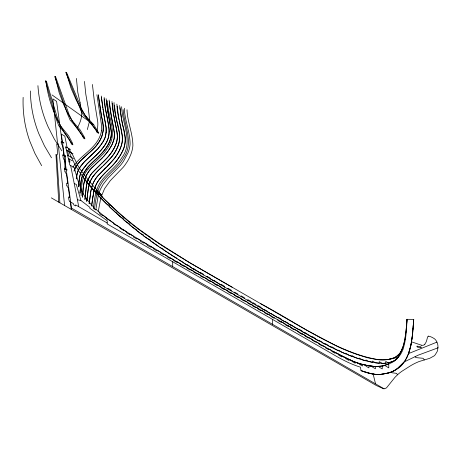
<?xml version="1.0" encoding="UTF-8"?>
<svg xmlns="http://www.w3.org/2000/svg" width="461" height="461" viewBox="0 0 461 461"><rect width="100%" height="100%" fill="white"/><g stroke="black" fill="none" stroke-linecap="round" stroke-linejoin="round"><path stroke-width="0.69" d="M176.949 258.598L176.949 258.177L173.693 256.483L163.741 249.954L163.741 249.43L160.486 247.741L152.545 242.348L150.482 240.861L150.482 240.072L146.022 237.657L143.59 235.842L143.59 235.006L140.334 233.358L136.733 230.517L136.733 229.762L133.471 227.884L129.869 224.951L129.869 224.086L125.703 221.482L123.392 219.448L123.392 218.554L120.43 216.843L116.789 213.558L116.789 213.063L115.308 212.21L109.62 206.903L109.62 205.404L106.364 203.733L101.017 198.345L96.026 192.825L96.061 190.664A88.904 51.332 60 0 0 101.99 196.928L117.872 212.239A235.006 135.684 60 0 0 140.686 230.794A464.118 267.962 60 0 0 167.049 248.819L191.396 263.721L232.165 287.249M188.457 261.975L159.126 243.396L140.421 230.304A275.136 158.849 60 0 1 117.538 211.536L104.814 199.682L96.061 190.664L96.021 192.859L95.536 192.323M23.136 97.357C22.756 107.713 23.695 118.12 26.012 128.221A78.641 51.88 68.4 0 0 29.729 140.985L34.944 153.467L41.646 165.672M96.061 190.71L96.021 192.825L96.061 190.687M81.061 195.816L81.683 186.1A47.12 27.205 -60 0 1 82.116 182.395L83.55 176.724M413.684 319.848L413.719 319.375L407.011 319.312L406.446 327.062M65.445 156.198L64.747 170.051A11.842 6.834 60 0 0 64.886 170.927L65.041 171.613M413.626 320.775L412.376 336.006L410.855 345.456A96.124 55.499 60 0 1 407.08 357.027M413.534 322.141L413.442 323.461M413.563 321.692L413.719 319.381A214.244 123.692 60 0 1 412.653 331.419C411.84 343.497 409.593 356.457 401.237 365.815A88.299 50.981 60 0 1 391.562 371.843C385.69 373.641 379.294 375.456 373.151 374.044A78.364 45.241 60 0 1 361.003 370.592L360.421 367.152A131.679 76.025 60 0 1 347.629 362.156A181.115 104.566 60 0 1 334.674 355.281L107.159 223.925L107.263 220.784L89.832 208.257L89.878 207.341L80.923 200.506L77.431 199.757L70.631 165.499L69.795 165.021L65.652 146.707L70.562 149.525M82.905 193.084C82.871 183.236 85.481 172.898 93.37 166.335M407.023 319.323L406.008 331.494L404.804 339.803A107.206 61.895 60 0 1 404.337 342.102L404.095 343.14A74.705 43.132 60 0 1 403.721 344.574L400.776 352.331A72.757 42.009 60 0 1 399.076 355.54L396.051 359.442A51.845 29.936 60 0 1 391.919 362.542L389.539 363.666A111.666 64.471 60 0 1 388.237 364.173L382.325 365.93A69.294 40.009 60 0 1 375.496 366.489L372.603 366.282A112.668 65.047 60 0 1 370.915 366.074L365.279 365.095M413.413 323.899L413.206 326.82M103.201 130.78L103.126 126.181A43.576 25.159 -60 0 0 102.999 125.185L98.735 98.424M437.927 347.513L437.766 349.058A20.474 11.819 60 0 1 437.408 350.809L437.31 351.121A11.531 6.656 60 0 1 437.12 351.634L435.27 354.688A24.243 13.997 60 0 1 434.181 355.857L429.721 358.312L419.147 361.516A169.124 97.646 60 0 0 410.353 365.901L402.107 371.14A115.763 66.839 60 0 0 397.595 374.701L394.847 377.467L386.606 387.741A8.661 5.002 60 0 1 386.295 387.972L384.641 388.698A6.126 3.538 60 0 1 384.071 388.773L383.996 388.773A6.408 3.7 60 0 1 383.35 388.686L376.297 385.488L51.321 197.861M413.148 327.621L412.935 330.33M82.836 193.735L82.525 197.21L83.424 186.549M80.151 191.707L79.966 193.24L80.934 182.049L82.127 176.672A13.818 7.981 -60 0 1 82.986 174.5L87.486 167.533M80.226 190.952L81.119 180.787M412.872 331.073L412.641 333.591M86.005 189.333L84.922 199.578L86.213 187.275M88.783 153.121C100.85 144.051 106.572 130.941 101.426 116.356M106.059 132.503L105.275 136.808A11.894 6.869 -60 0 1 104.745 138.346L103.633 140.749M406.354 328.048L405.035 338.535L403.219 346.263A61.837 35.704 60 0 1 402.568 348.118L401.508 350.556A59.694 34.466 60 0 1 401.105 351.357L400.419 352.584A41.807 24.139 60 0 1 399.981 353.264A32.051 18.503 60 0 1 399.52 353.904L398.102 355.414A31.705 18.302 60 0 1 397.255 356.088A35.555 20.526 60 0 1 396.293 356.705L396.034 356.849A48.612 28.063 60 0 1 395.198 357.275A57.804 33.376 60 0 1 393.953 357.811A67.998 39.26 60 0 1 392.91 358.191L392.155 358.433A97.582 56.34 60 0 1 390.94 358.785L389.13 359.24M412.607 333.937L411.074 344.43L408.561 353.403M86.017 188.728L87.164 182.204L89.555 176.621A17.8 10.28 -60 0 1 91.779 173.371L100.412 164.542M103.172 131.131L101.789 136.773M101.408 130.803L101.345 124.026L96.943 94.736M83.499 185.881L85.446 177.427A16.901 9.762 -60 0 1 90.028 169.982M86.213 187.033L87.452 181.317M92.891 196.645L91.572 206.044L93.825 191.58L96.072 184.763A15.841 9.145 -60 0 1 97.375 182.314C102.642 173.463 111.769 167.902 117.601 159.489M98.233 211.634L100.878 197.544L104.549 188.699L110.248 180.712L123.191 167.297A30.409 17.558 -60 0 0 124.989 164.998L127.201 161.725A26.554 15.334 -60 0 0 129.201 158.135L130.855 154.372A23.05 13.306 -60 0 0 132.895 145.549C132.831 133.402 127.38 121.946 127.017 109.747M70.631 165.499L74.411 167.683A137.332 79.286 60 0 0 77.218 178.257A68.378 39.479 60 0 0 80.087 186.78A31.175 17.996 60 0 0 85.608 197.573A50.624 29.227 60 0 0 93.433 206.891L93.433 208.481L95.79 209.836L98.349 194.974L100.227 189.632L103.016 184.504L107.857 178.321L120.131 165.73A31.659 18.279 -60 0 0 123.675 160.987L127.985 152.85A21.863 12.62 -60 0 0 130.1 144.062C130.088 131.915 124.666 120.436 124.337 108.231M92.932 196.565L93.272 194.479M94.47 208.856C95.79 199.4 96.747 189.24 102.82 181.427C109.171 173.203 118.149 167.251 123.427 158.14C134.347 143.221 124.038 125.669 123.139 109.614M93.376 207.802C94.707 198.265 95.594 187.95 101.91 180.153C107.955 172.264 116.581 166.588 121.681 157.921C133.69 142.34 122.136 123.692 121.652 106.716M93.318 194.058L93.658 192.306A36.148 20.872 -60 0 1 93.952 191.015L95.444 186.25M81.182 180.43C82.49 171.959 88.812 165.545 94.908 160.048M111.308 132.226A20.607 11.894 -60 0 1 110.963 137.124C108.957 146.402 101.864 153.553 95.179 159.811M110.945 137.124C109.026 146.154 102.273 153.104 95.796 159.229M399.629 353.835L399.52 354.186A24.537 14.164 60 0 1 399.347 354.699L398.84 355.95A24.998 14.429 60 0 1 398.627 356.382L398.408 356.791A21.379 12.343 60 0 1 398.177 357.177A24.11 13.922 60 0 1 397.935 357.546L397.855 357.667A28 16.164 60 0 1 397.515 358.122L397.152 358.549A19.587 11.306 60 0 1 396.875 358.848L396.777 358.94A28.513 16.463 60 0 1 396.379 359.315L396.178 359.488A29.723 17.161 60 0 1 395.861 359.741A27.141 15.668 60 0 1 395.423 360.053A22.577 13.035 60 0 1 395.083 360.277A30.691 17.72 60 0 1 394.731 360.49L394.495 360.629A32.08 18.521 60 0 1 394.126 360.819L392.559 361.522A51.592 29.786 60 0 1 390.68 362.26L386.6 363.187L382.209 363.354L379.23 361.631L379.23 363.228L375.433 362.772L372.534 361.072L372.534 362.271L368.616 361.441L366.022 359.943L366.022 360.802L362.127 359.724L359.211 358.041L359.211 358.837L355.224 357.523L351.968 355.575L351.968 356.37L348.954 355.218L345.698 353.195L345.698 353.887L341.883 352.233L338.628 350.13L338.628 350.746L334.945 349.017L334.945 348.631L331.69 346.753L331.69 347.433M87.336 129.587L89.711 120.454L88.852 113.141A39.185 22.624 -60 0 1 88.616 111.458L88.345 108.761A41.231 23.805 -60 0 0 88.155 107.321L85.873 94.638A92.696 53.522 -60 0 1 85.619 92.436L84.467 81.424M416.911 346.223L417.314 347.098L421.077 347.738M421.239 347.617L420.824 346.776L417.067 346.142M87.602 180.873L88.103 179.548A13.139 7.589 -60 0 1 88.685 178.263L89.826 176.194A19.402 11.202 -60 0 1 92.575 172.391L102.359 162.71M115.521 145.175L116.443 142.501A12.574 7.261 -60 0 0 116.817 141.25L117.146 139.458A26.796 15.472 -60 0 0 117.273 138.444L117.382 137.136A16.123 9.312 -60 0 0 117.399 136.168C116.276 125.15 112.83 114.466 112.156 103.362M77.592 127.553C80.427 122.009 82.992 115.803 80.796 109.609A18.797 10.851 -60 0 1 80.71 108.877L80.519 105.362A28.058 16.198 -60 0 0 80.099 102.757M101.725 136.934L99.772 140.789M115.527 145.094C112.605 152.568 106.917 158.509 101.12 163.874M90.379 181.087L88.483 187.483L86.72 201.371C88.074 192.335 87.746 182.066 94.303 174.892M112.023 144.668L114.017 139.043L114.466 133.304M407.063 357.01L406.913 357.321A61.93 35.756 60 0 1 404.447 361.557L398.074 367.953A97.144 56.086 60 0 1 396.42 369.244L396.016 369.526A80.738 46.613 60 0 1 394.852 370.298L392.663 371.514A61.209 35.341 60 0 1 390.617 372.361A67.813 39.15 60 0 1 389.637 372.684L387.309 373.254M90.581 180.649L92.834 176.857M114.138 148.085L114.455 147.445A27.406 15.824 -60 0 0 115.296 145.63C118.01 140.081 117.699 133.702 116.224 127.864M111.816 145.088L108.024 151.208L103.454 156.711M114.005 148.419L111.343 152.735L108.058 156.861M121.185 153.853C126.723 145.324 125.761 134.739 122.759 125.507A137.13 79.171 -60 0 1 122.107 122.505L119.641 105.563M103.529 140.905L97.899 148.794L83.914 162.295A29.193 16.855 -60 0 0 81.983 164.473L81.073 165.643A15.173 8.759 -60 0 0 80.214 166.865L78.191 170.605A15.962 9.214 -60 0 0 76.405 176.822L76.261 179.001L77.725 171.688A11.709 6.759 -60 0 1 79.805 167.452L84.824 161.362L91.797 154.781M120.943 154.297L119.635 156.475M94.701 180.263C90.287 187.275 90.523 195.827 89.134 203.722L90.886 190.952L92.897 183.801A14.902 8.603 -60 0 1 93.727 182.014L95.271 179.358A22.364 12.914 -60 0 1 96.793 177.203A21.033 12.142 -60 0 1 97.761 175.993L106.22 167.383M76.192 166.363L76.059 166.582A10.695 6.172 -60 0 0 75.241 168.104L74.025 171.164A12.407 7.163 -60 0 1 75.149 168.282L77.494 164.404L80.347 160.993A41.945 24.22 -60 0 1 82.842 158.498L83.856 157.541M99.622 141.026L95.606 146.448L89.837 152.176M104.797 145.232C115.031 130.924 103.558 113.101 104.174 97.507M72.89 167.291C78.877 157.576 89.463 152.055 96.159 142.945A17.282 9.981 -60 0 0 101.518 130.763M116.979 154.792L119.82 149.658L121.658 144.621A17.737 10.24 -60 0 0 122.217 141.815C123.231 129.714 117.175 118.258 117.094 106.163M119.359 156.913L118.782 157.789M116.708 155.207L116.155 156.031M104.561 145.601L101.057 150.2L96.142 155.276M101.287 144.541L101.777 143.838A20.117 11.611 -60 0 0 103.42 141.147L104.365 139.251A12.199 7.042 -60 0 0 105.846 134.554L105.978 133.39A47.777 27.585 -60 0 0 106.088 132.042L106.093 127.622L105.096 121.658A145.169 83.816 -60 0 1 104.526 118.765L101.397 97.225M118.494 158.215L117.901 159.068M115.872 156.435L115.302 157.236M92.903 176.742L95.479 173.497A42.717 24.663 -60 0 1 97.594 171.158L102.112 166.755M116.99 160.319L120.684 154.735L123.542 148.84A18.941 10.937 -60 0 0 124.654 145.163L125.006 143.377A20.762 11.986 -60 0 0 125.288 140.144A29.395 16.971 -60 0 0 125.19 137.603L123.531 128.815M100.792 145.232L98.712 147.848M115.008 157.633L114.42 158.417M116.685 160.728L112.628 165.453L107.067 170.939M114.121 158.797L106.871 166.744M424.8 344.188L425.636 342.938A26.669 15.397 60 0 0 426.488 341.036A22.451 12.966 60 0 0 426.805 340.022L427.497 337.36A6.823 3.942 60 0 1 427.964 336.467A2.04 1.176 60 0 1 428.621 336.155M88.051 169.037C96.015 160.146 106.722 153.081 111.072 141.487C115.527 128.049 107.315 114.414 107.626 100.809M100.705 177.612L105.534 172.431M90.004 169.942L90.892 168.905M87.774 167.193L89.561 165.245M399.399 355.932L400.188 354.912A75.408 43.536 60 0 0 402.027 351.662L402.626 350.348A45.599 26.329 60 0 0 403.427 348.176L404.677 343.122A120.488 69.565 60 0 0 405.957 334.974A287.503 165.989 60 0 0 407.011 319.312M107.747 157.218L103.005 162.093M98.17 148.471L91.918 154.683M403.732 362.398L402.211 364.046M91.192 168.57L98.274 161.748M99.109 152.343C104.405 146.713 109.413 139.574 109.142 131.477M402.459 363.867L397.843 368.132L393.769 370.949A65.86 38.027 60 0 1 388.542 372.955L388.087 373.082M89.86 164.934L90.166 164.623M102.82 157.374L95.006 164.767M98.642 152.822L96.77 154.671M90.471 164.318L93.422 161.448M104.993 168.57C113.003 160.906 121.433 151.663 122.378 140.086A30.922 17.852 -60 0 0 122.321 135.949M106.186 171.797L106.837 171.169M104.912 168.651L98.452 175.18A21.932 12.66 -60 0 0 94.689 180.251M93.687 166.029L94.321 165.424M96.51 154.931L91.964 159.154M93.37 161.511L95.652 159.35M100.919 167.867C107.476 161.961 114.04 155.564 117.509 147.272A19.541 11.283 -60 0 0 119.716 138.104L119.727 137.701A33.1 19.108 -60 0 0 119.566 134.929L119.232 132.422M91.63 159.466L89.624 161.373A56.985 32.904 -60 0 0 87.319 163.69L83.412 168.398A14.706 8.488 -60 0 0 79.862 175.606L78.508 186.826L79.24 178.92L80.445 173.855A11.692 6.754 -60 0 1 81.718 171.071L87.037 164.024L95.951 155.461M98.931 161.143C104.762 155.841 110.058 149.664 113.054 142.299A15.029 8.673 -60 0 0 114.42 136.854A17.852 10.309 -60 0 0 114.507 134.456C113.176 122.949 109.822 111.706 109.119 100.077M103.35 165.603L111.931 156.596A27.712 16.002 -60 0 0 114.57 152.845L115.982 150.436A21.546 12.441 -60 0 0 117.422 147.48A21.759 12.562 -60 0 0 118.246 145.382C123.052 131.333 113.394 116.921 114.063 102.63M84.109 157.31L88.719 153.19M89.267 152.706L79.862 161.506A19.414 11.208 -60 0 0 76.169 166.346M396.126 356.56L398.892 354.221A42.262 24.398 60 0 0 402.505 348.28M404.078 362L418.092 355.206L437.898 347.876M408.492 353.61L436.936 342.12M388.686 363.994L386.266 364.853A114.968 66.378 60 0 1 384.065 365.51A98.521 56.882 60 0 1 382.711 365.838L376.072 366.512A71.08 41.041 60 0 1 374.689 366.449L367.809 365.579L360.191 363.833M344.891 357.471L351.945 360.784L351.968 361.372L355.224 363.251L355.224 362.075L359.211 363.498L359.211 364.115L362.473 365.994L362.473 364.461L366.022 365.268L366.022 366.207L368.915 367.878L368.915 365.769L372.534 366.241L372.534 367.112L375.433 368.783L375.433 366.489A85.487 49.356 60 0 0 379.23 366.558L379.23 367.146L382.244 368.886L382.244 366.184A74.665 43.104 60 0 0 385.742 365.17L385.742 366.103L388.756 367.843L388.756 362.744L393.239 361.263A63.589 36.713 60 0 0 395.071 360.26L396.835 358.912A21.385 12.349 60 0 0 398.413 356.774M388.047 373.099L381.443 374.28A76.52 44.181 60 0 1 380.751 374.349A64.966 37.508 60 0 1 379.299 374.447A61.987 35.791 60 0 1 376.441 374.407A66.96 38.661 60 0 1 374.586 374.228L373.589 374.084A76.382 44.1 60 0 1 372.534 373.911A81.897 47.287 60 0 1 370.851 373.571L369.653 373.295A96.816 55.896 60 0 1 367.734 372.793L366.374 372.396A133.627 77.148 60 0 1 364.19 371.71L361.003 370.592L361.833 370.892M388.75 362.755L392.778 361.597A32.771 18.924 60 0 0 396.667 358.814M389.441 359.2C381.253 361.165 372.932 358.618 364.979 356.716C327.183 345.606 294.856 321.755 260.402 303.54M387.424 373.237L380.625 374.355M428.632 336.178L429.6 336.397A20.699 11.951 60 0 1 431.023 336.905A24.45 14.118 60 0 1 432.447 337.556L434.21 338.599A5.255 3.037 60 0 1 436.919 342.085L437.489 343.618A7.024 4.057 60 0 1 437.904 345.583L437.944 346.315A14.954 8.632 60 0 1 437.927 347.513M421.458 345.203L411.517 341.832M365.187 365.066L357.701 363.055A86.703 50.059 60 0 1 355.287 362.173L354.768 361.966A110.139 63.589 60 0 1 353.12 361.291L333.055 351.391M371.278 373.664L362.49 371.122M74.296 183.645L76.319 184.406L80.923 200.506M62.033 142.149L62.477 142.345M62.788 142.484L63.128 142.628M63.445 142.766L63.808 142.927L63.209 142.662M63.445 155.242L62.898 155.005L65.433 156.106L64.989 155.916M63.082 155.08L63.422 155.23M63.837 155.415L64.177 155.559L63.814 155.403M64.333 155.628L64.701 155.789M65.013 155.927L65.353 156.072M65.07 169.054L64.701 168.899L66.718 169.775M65.306 169.158L65.641 169.308M66.061 169.487L66.401 169.636M66.482 169.671L66.77 169.798M61.538 141.936L63.86 142.95M64.938 155.893L64.309 155.616M67.214 169.988L64.626 168.864L65.831 169.389L64.598 160.313M62.085 142.172L63.157 142.639M330.917 347.133L310.259 336.173L262.182 308.749M344.062 357.056L341.411 355.725M340.5 355.258L324.054 346.43L170.293 257.924L170.293 258.615L167.038 256.737L167.038 256.039L163.741 254.144L163.741 254.841L160.486 252.962L160.486 252.265L157.086 250.3L157.086 250.997L153.83 249.113L153.83 248.416L150.482 246.468L150.482 247.165L147.22 245.281L147.22 244.532L143.59 242.377L143.59 243.103L140.334 241.224L140.334 240.44L136.733 238.268L136.733 238.936L133.471 237.052L133.471 236.257L119.422 227.181A258.788 149.416 60 0 1 112.369 222.231L107.667 218.75A278.87 161.01 60 0 1 98.32 211.438M67.139 147.56L64.811 136.104L61.313 134.088L71.726 209.646M70.614 156.953L67.64 155.259M67.565 150.735L68.649 155.824M73.045 153.882L66.43 150.073M173.371 259.687L129.869 233.998L129.869 234.591L126.614 232.713L126.614 231.906L123.392 229.797L123.392 230.287L120.137 228.402L120.137 227.642L116.789 225.348L116.789 225.665L113.533 223.787L113.533 223.078L109.62 220.266L106.364 218.623L106.364 217.851L103.039 215.293L103.039 215.794L99.783 213.916L99.783 212.659A75.8 43.76 60 0 1 95.79 209.179L95.79 209.836M70.683 202.068L73.489 203.676L73.691 204.845L75.627 205.911L75.65 204.915L107.188 222.997M224.761 287.163L195.136 270.031L178.649 259.762M384.03 388.773L71.518 208.118M67.577 155.201L68.735 155.881M70.493 156.884L73.529 158.613M68.332 158.503L69.329 159.114L69.939 162.157L69.029 161.632M388.756 363.153L385.742 361.412L385.742 363.187L383.5 363.331A132.042 76.232 60 0 1 373.266 362.461C357.603 359.488 342.828 353.068 328.653 345.952L328.653 345.525L325.397 343.641L325.397 344.367L322.331 342.805L322.331 342.275L319.07 340.397L319.07 341.077L316.793 339.838L315.572 339.152L315.572 338.501L312.316 336.622L312.316 337.314L305.194 332.715L305.194 333.297L302.024 331.505L302.024 330.912L298.768 329.033L298.768 329.667L290.983 324.838L290.983 325.276L288.252 323.731L288.252 323.242L284.996 321.363L284.996 321.882L281.187 319.686L281.187 319.018L277.925 317.139L277.925 317.808L270.912 313.382L270.912 313.768L267.795 311.97L267.795 311.498L264.539 309.619L264.539 310.092L224.207 286.851L224.207 286.114L220.952 284.235L220.952 284.973L213.962 280.328L213.962 280.945L210.308 278.836L210.308 278.214L207.052 276.335L207.052 276.963M188.78 262.171L305.85 329.759L336.887 346.205A278.974 161.068 60 0 0 357.661 354.688L367.665 357.805L377.38 359.643A103.76 59.907 60 0 0 388.807 359.309L394.391 358.295L396.719 357.448A14.568 8.407 60 0 0 399.457 355.898M68.372 158.526L72.273 160.843M159.829 247.315L176.609 258.437L183.605 262.534L183.605 262.914L185.99 264.464L186.982 265.087L186.982 264.614L190.237 266.493L190.237 267.132L192.836 268.769L193.816 269.333L193.816 268.7L200.397 273.125L200.397 272.48L203.653 274.358L203.653 275.004M158.734 246.572L143.331 235.623A286.01 165.13 60 0 1 120.252 216.705L108.035 205.347L99.161 196.294M93.837 124.729L52.035 94.931M69.911 201.405L69.98 201.457A5.411 3.123 60 0 0 70.216 201.63L71.265 209.38M98.815 195.919L96.793 193.712M96.839 193.758L96.124 192.969M96.718 193.626L94.799 191.499A133.269 76.941 60 0 1 85.394 180.211L78.929 171.29L74.93 164.502A114.028 65.831 60 0 1 69.035 151.767L68.407 148.43A12.119 6.996 60 0 1 69.588 149.923L73.097 155.737L77.235 164.387A35.284 20.37 60 0 0 79.43 168.202L88.051 179.75A140.916 81.361 60 0 0 97.363 190.358L101.334 194.876A3.429 1.977 60 0 1 101.714 195.746L101.979 196.876M95.421 192.191L85.394 180.211A110.133 63.589 60 0 0 93.433 189.961M98.228 133.004L89.567 121.929L82.133 110.726A78.641 37.831 52.8 0 1 75.927 99.403L70.942 87.953L66.205 72.492M424.362 359.955L423.037 358.289L415.805 357.598L415.136 356.526M84.594 138.698L76.324 127.432L69.323 115.999A77.955 40.487 55.5 0 1 63.595 104.399L59.141 92.632L55.17 76.682M72.561 144.662L64.707 133.183L58.172 121.491A77.581 43.363 58.5 0 1 52.963 109.597C49.483 100.4 47.097 90.794 45.939 81.032M61.843 150.856L54.375 139.147L48.284 127.201A77.581 46.175 61.6 0 1 43.57 115.014C40.476 105.511 38.568 95.629 37.929 85.66M100.584 193.724L100.93 194.283M51.505 157.8L44.435 145.843L38.799 133.621A77.955 49.114 65 0 1 34.604 121.139C31.907 111.32 30.501 101.161 30.391 90.984M397.497 374.793L396.61 373.358L392.023 372.788L391.562 371.843M101.155 194.675L101.599 195.579M101.553 195.481L101.956 196.743M59.872 202.8L56.732 155.15L55.948 154.302L58.76 202.16M373.151 374.044L375.542 383.898M123.381 128.221L121.347 118.212L119.9 107.741M65.86 147.629L65.946 147.998M80.105 102.751L77.811 92.431L76.399 78.422M116.201 127.76L113.533 113.976L111.96 101.529M119.099 131.748L116.985 122.205A160.993 92.949 -60 0 1 116.379 119.243L114.334 105.045M110.715 127.115L107.816 111.441L106.301 100.314M108.421 125.092L105.73 109.816M105.678 124.568L103.489 112.53M77.431 199.757L78.698 206.666M110.675 127.029L111.262 131.126M108.427 125.248L108.767 127.196A47.131 27.211 -60 0 1 109.124 130.233L109.171 131.316M119.019 119.733L116.846 104.105M101.339 115.723L101.42 116.195M101.264 115.244L98.372 94.632M103.241 110.945L103.391 111.919M102.93 108.992L103.085 109.966M92.419 84.49L94.188 99.83L97.605 120.943A30.829 17.8 -60 0 1 97.795 122.649A23.88 13.784 -60 0 1 96.66 131.858M102.78 108.018L101.287 96.061M105.638 109.228L104.785 102.872M109.315 101.772L111.522 117.572A227.192 131.172 -60 0 0 112.761 123.825L114.432 133.194M104.664 101.927L104.33 98.925M122.286 135.707L119.866 123.876A134.186 77.471 -60 0 1 119.238 120.891M106.128 98.706L107.58 110.018L111.326 132.215M57.59 143.746L52.842 98.844L56.582 101.351L62.137 142.213L61.169 141.798L61.25 142.858A7.134 4.12 60 0 0 61.336 143.469L62.644 145.941L63.935 155.443L62.846 154.971L63.013 156.654A9.185 5.307 60 0 0 63.099 157.172A3.947 2.276 60 0 0 64.569 160.359M98.648 97.519L98.452 95.536M64.603 205.531L58.195 143.59L56.715 143.97L57.631 152.804A4.737 2.737 60 0 1 56.732 155.15M277.925 319.773L277.925 320.47L281.187 322.348L281.187 321.651L284.996 323.847L284.996 324.544L288.252 326.423L288.252 325.725L290.983 327.298L290.983 327.996L294.239 329.874L294.239 329.177L298.768 331.787L298.768 332.485L302.024 334.363L302.024 333.666L305.194 335.487L305.194 336.184L308.449 338.063L308.449 337.371L312.316 339.59L312.316 340.287L315.572 342.166L315.572 341.468L319.07 343.48L319.07 344.177L322.331 346.055L322.331 345.358L325.397 347.098L325.397 347.796L328.653 349.674L328.653 348.977L331.69 350.637L331.69 351.334L334.945 353.212L334.945 352.521L338.628 354.359L338.628 355.056L341.883 356.935L341.883 356.238L345.698 357.874L345.698 358.572L348.954 360.45L348.954 359.511L353.397 361.412A93.358 53.902 60 0 0 360.191 363.844M274.168 317.606L274.168 318.303L270.912 316.425L270.912 315.727L267.795 313.929L267.795 314.627L264.539 312.748L264.539 312.051L261.139 310.097L261.139 310.795L257.883 308.91L257.883 308.219L255.941 307.101L255.941 307.798L252.801 305.989L252.801 305.291L251.066 304.295L251.066 304.992L247.811 303.113L247.811 302.416L244.411 300.468L244.411 301.16L241.155 299.281L241.155 298.584L237.83 296.682L237.83 297.38L234.574 295.501L234.574 294.804L231.174 292.862L231.174 293.553L227.918 291.675L227.918 290.977L224.207 288.863L224.207 289.56L220.952 287.681L220.952 286.984L217.217 284.852L217.217 285.549L213.962 283.671L213.962 282.973L210.308 280.893L210.308 281.585L207.052 279.706L207.052 279.009L203.653 277.078L203.653 277.77L200.397 275.891L200.397 275.194L197.072 273.304L197.072 274.001L193.816 272.123L193.816 271.425L190.237 269.38L190.237 270.077L186.982 268.198L186.982 267.501L183.605 265.571L183.605 266.268L180.349 264.389L180.349 263.692L176.949 261.75L176.949 262.447L173.693 260.569L173.693 259.871M272.359 319.3L272.359 324.325M261.139 308.132L261.139 307.395L257.883 305.516L257.883 306.26M255.941 305.136L255.941 304.358L252.801 302.549L252.801 303.332M251.066 302.33L251.066 301.5L247.811 299.621L247.811 300.451M244.411 298.492L244.411 297.766L241.155 295.887L241.155 296.613M237.83 294.7L237.83 294.02L234.574 292.141L234.574 292.821M231.174 290.862L231.174 290.153L227.918 288.269L227.918 288.989M172.685 261.756L172.685 266.654M105.644 124.591A35.324 20.393 -60 0 1 106.128 132.468M95.375 186.238A20.042 11.571 -60 0 1 100.734 177.669M94.275 174.846A45.287 26.144 -60 0 1 100.268 168.542M111.222 131.345A21.938 12.666 -60 0 1 110.992 137.113M83.504 176.719A16.239 9.376 -60 0 1 88.074 169.078M69.876 201.503A2.103 1.216 60 0 1 68.856 199.457L68.493 196.991L69.651 197.498L68.332 187.765A2.489 1.435 60 0 1 66.862 185.564M66.92 185.576A6.293 3.63 60 0 1 66.724 184.429L66.643 183.213L67.773 183.68L66.436 173.855A2.737 1.579 60 0 1 64.995 171.607M424.886 344.315A9.733 5.618 60 0 1 421.463 345.226M380.636 374.395A66.77 38.551 60 0 1 371.272 373.658M396.178 356.653A57.585 33.244 60 0 1 389.43 359.177M61.953 142.115L61.613 141.971L61.981 142.126M66.707 72.786L65.744 72.227L80.323 108.957A47.909 23.05 52.8 0 1 83.026 114.564L92.194 124.522L96.17 130.411A11.387 5.48 52.8 0 1 96.983 132.284L98.556 133.194A12.291 5.912 52.8 0 0 97.813 131.287L93.52 124.528L84.628 114.766A24.254 11.669 52.8 0 0 81.966 109.666L66.707 72.786M55.672 76.975L54.709 76.417L67.537 114.155A47.402 24.617 55.5 0 1 69.991 119.912L78.866 130.031L82.617 136.047A11.318 5.878 55.5 0 1 83.349 137.977L84.916 138.882A12.193 6.333 55.5 0 0 84.265 136.923L80.237 130.008L71.634 120.085A24.024 12.476 55.5 0 0 69.196 114.858L55.672 76.975M46.446 81.326L45.478 80.767L56.426 119.595A47.126 26.34 58.5 0 1 58.605 125.507L67.168 135.805L70.683 141.959A11.277 6.304 58.5 0 1 71.322 143.941L72.89 144.852A12.142 6.782 58.5 0 0 72.337 142.829L68.597 135.753L60.299 125.651A23.903 13.357 58.5 0 0 58.098 120.292L46.446 81.326"/></g></svg>
